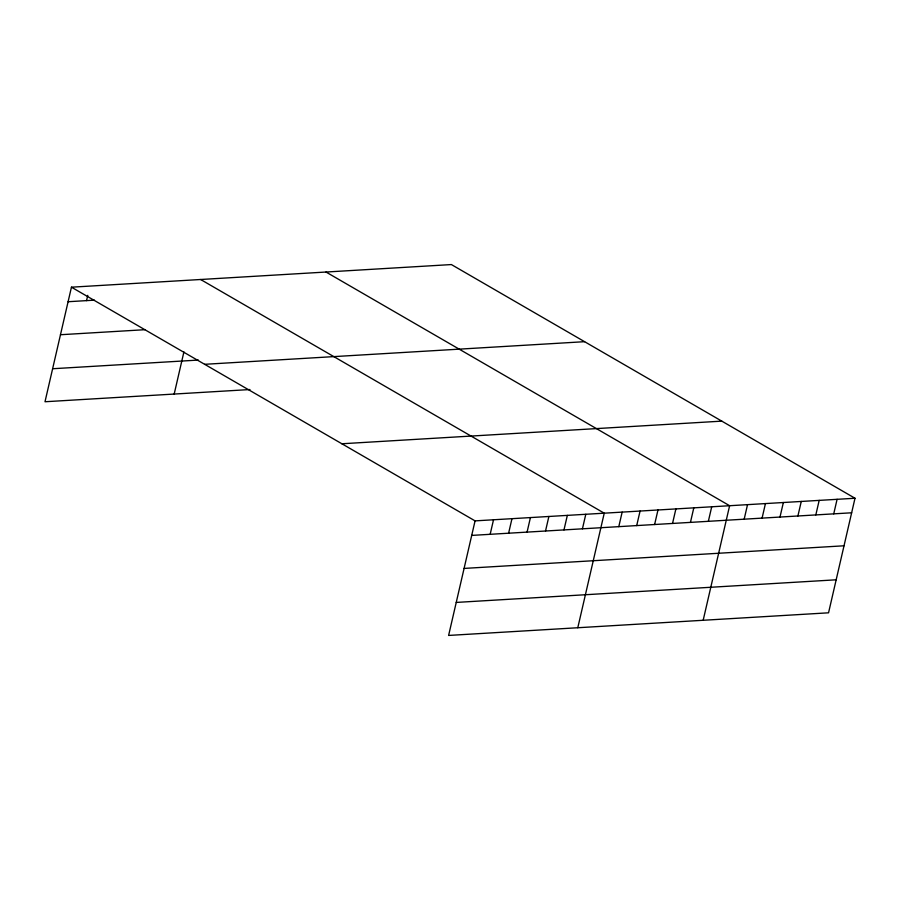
<?xml version="1.0" encoding="UTF-8"?>
<svg xmlns="http://www.w3.org/2000/svg" width="900" height="900" viewBox="0 0 900 900"><rect width="100%" height="100%" fill="white"/><g stroke="black" fill="none" stroke-linecap="round" stroke-linejoin="round"><path stroke-width="1.35" d="M71.449 287.19L475.065 520.875L448.616 635.434L828.551 612.81L855 498.251L451.384 264.566L71.449 287.19L45 401.749L249.964 389.543M86.546 300.623L87.761 295.346M174.184 394.054L183.915 351.889M490.162 534.308L493.515 519.784M508.613 533.216L511.965 518.681M527.074 532.114L530.426 517.579M545.524 531.011L548.876 516.488M563.974 529.92L567.337 515.385M582.435 528.817L585.788 514.283M577.789 627.739L604.238 513.18L200.621 279.495M618.795 526.646L622.148 512.123M636.705 525.589L640.069 511.054M654.615 524.52L657.979 509.985M672.536 523.451L675.889 508.916M690.446 522.382L693.799 507.848M708.356 521.314L711.709 506.79M703.17 620.28L729.619 505.721L326.002 272.036M744.176 519.188L747.529 504.652M762.086 518.119L765.439 503.584M779.996 517.05L783.36 502.515M797.906 515.981L801.27 501.446M815.827 514.913L819.18 500.389M833.738 513.855L837.09 499.32M68.096 301.725L94.455 300.15M60.469 334.733L144.833 329.704M52.616 368.741L198.338 360.067M204.638 364.309L584.584 341.685M341.865 443.767L721.811 421.132M475.065 520.875L855 498.251M471.701 535.41L851.648 512.786M464.085 568.418L844.02 545.794M456.233 602.426L836.168 579.803"/></g></svg>
